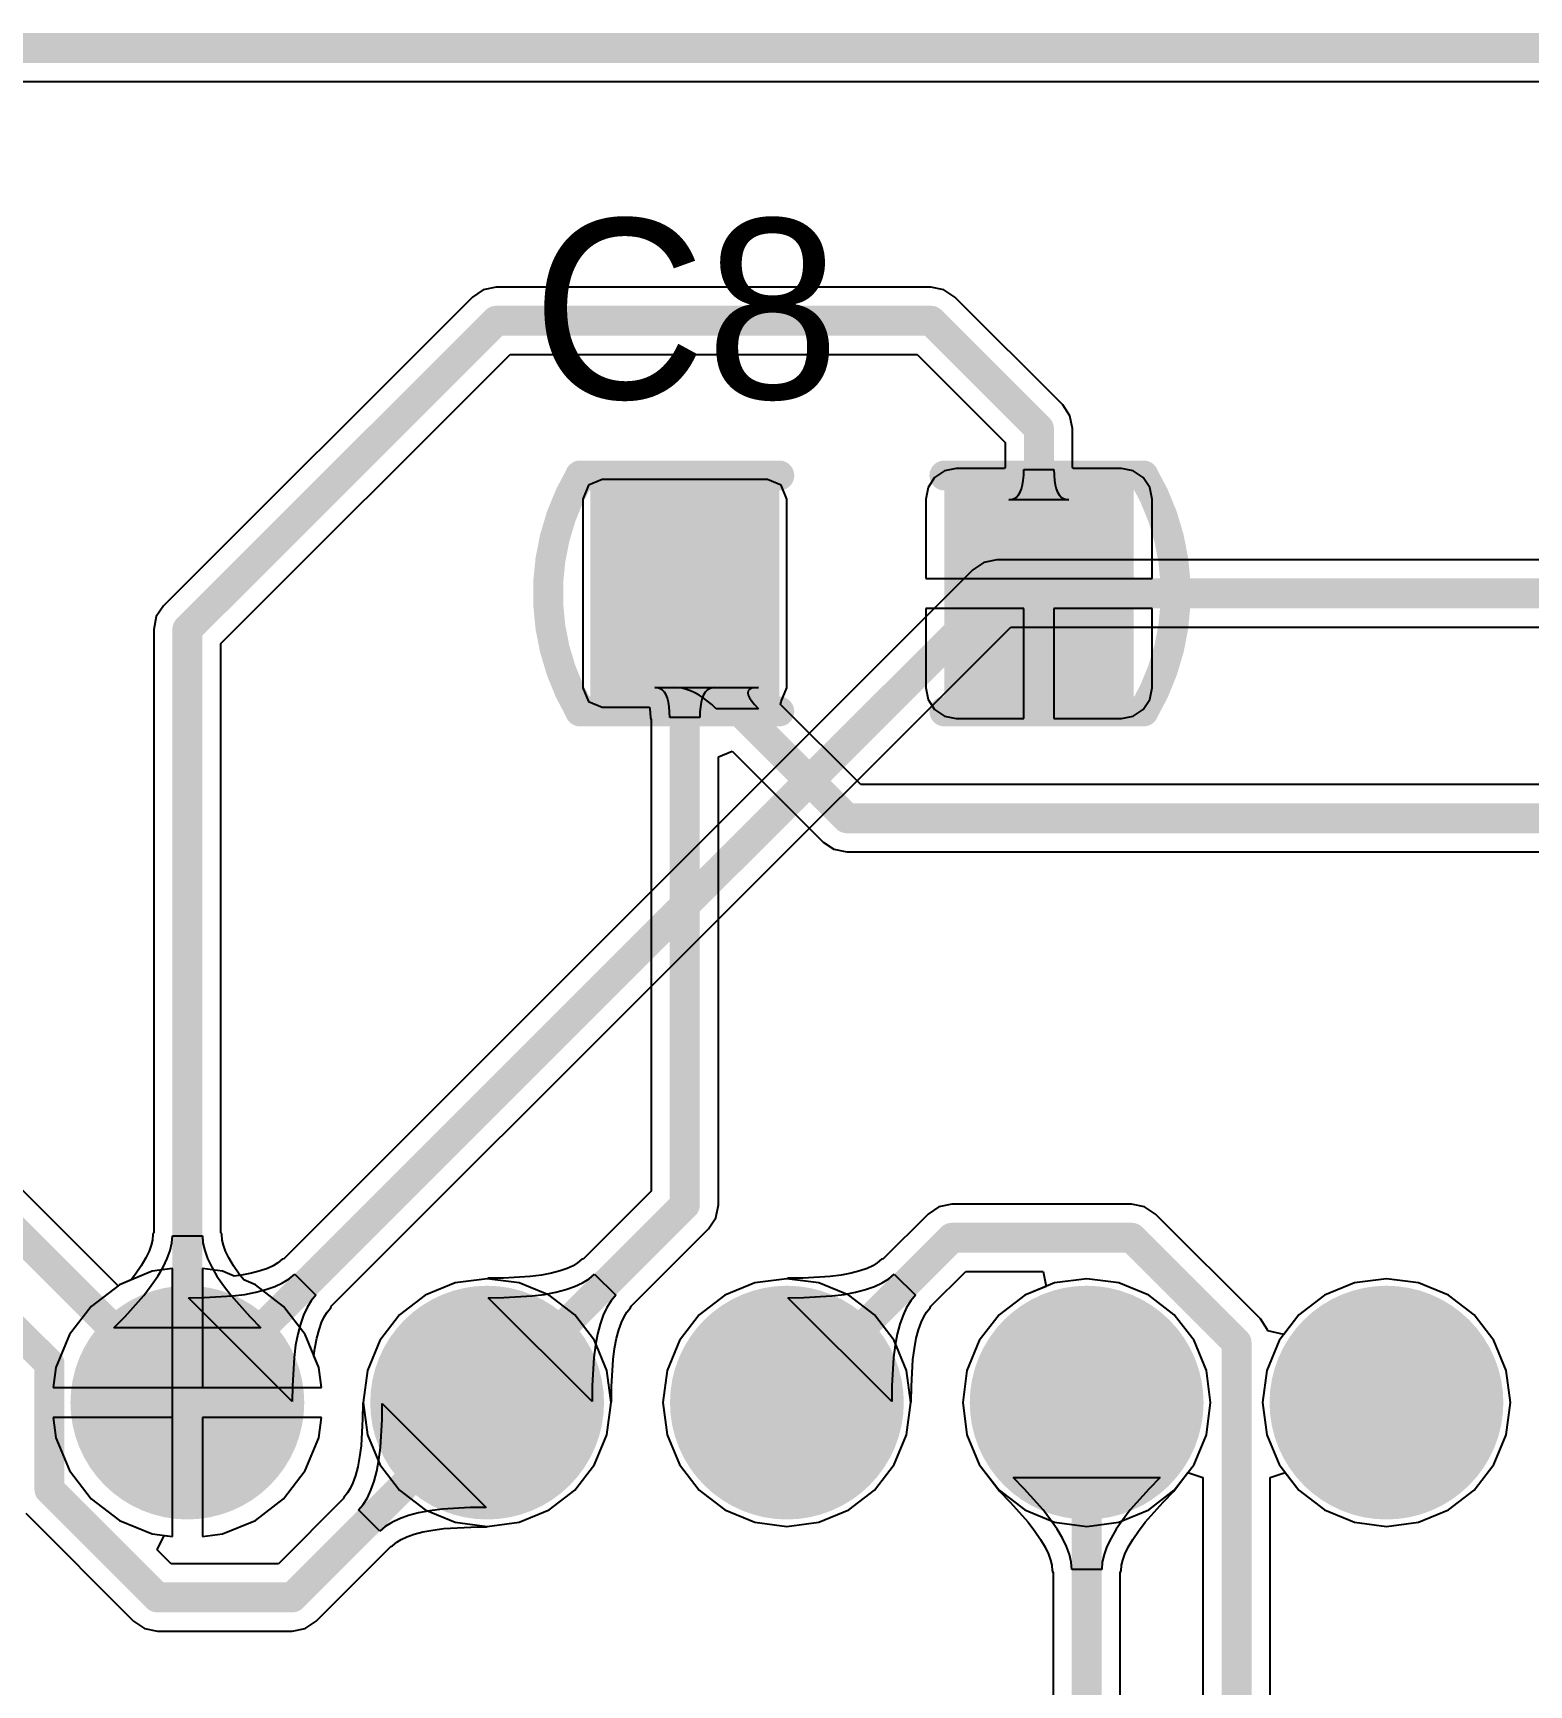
# Model space of a CAD drawing. Header units: millimetres. Extents: x 6.5 to 10.45, y 0.98 to 5.86.
# Drawn here: x 7.599 to 8.098, y 4.381 to 4.932 of the extents above; entities that cross this region are included whole.
import ezdxf

# ---------------------------------------------------------------- set-up
doc = ezdxf.new("R2010")
doc.units = ezdxf.units.MM
doc.header["$MEASUREMENT"] = 0
for name, color, linetype in [('BottomLayer', 5, 'Continuous'), ('BottomSolder', 6, 'Continuous'), ('KeepOutLayer', 6, 'Continuous'), ('MultiLayer', 9, 'Continuous'), ('PadHoleLayer', 156, 'Continuous'), ('TopLayer', 1, 'Continuous'), ('TopOverlay', 2, 'Continuous'), ('TopPaste', 8, 'Continuous'), ('TopSolder', 216, 'Continuous')]:
    doc.layers.add(name, color=color, linetype=linetype)

# ---------------------------------------------------------------- blocks, each defined once
blk = doc.blocks.new('___C1206_16')
at = {"layer": 'TopLayer'}
for points in [[(-0.08661, -0.0315), (-0.0315, -0.0315), (-0.08661, 0.0315), (-0.0315, 0.0315)], [(0.0315, -0.0315), (0.08661, -0.0315), (0.0315, 0.0315), (0.08661, 0.0315)]]:
    blk.add_solid(points, dxfattribs=at)
at = {"layer": 'TopOverlay', "const_width": 0.01}
for points in [[(-0.09398, -0.03925, -0.273374), (-0.09398, 0.03925)], [(0.09398, 0.03925, -0.273374), (0.09398, -0.03925)]]:
    blk.add_lwpolyline(points, format="xyb", dxfattribs=at)
for points in [[(-0.02755, 0.03937), (-0.09398, 0.03937)], [(0.09398, 0.03937), (0.02755, 0.03937)], [(-0.02755, -0.03937), (-0.09398, -0.03937)], [(0.09398, -0.03937), (0.02755, -0.03937)]]:
    blk.add_lwpolyline(points, dxfattribs=at)
at = {"layer": 'TopOverlay', "const_width": 0.005}
for points in [[(-0.09648, 0.03937, 1), (-0.09148, 0.03937, 1)], [(-0.09648, 0.03925, 1), (-0.09148, 0.03925, 1)], [(-0.03005, 0.03937, 1), (-0.02505, 0.03937, 1)], [(0.02505, 0.03937, 1), (0.03005, 0.03937, 1)], [(0.09148, 0.03937, 1), (0.09648, 0.03937, 1)], [(0.09148, 0.03925, 1), (0.09648, 0.03925, 1)], [(-0.09648, -0.03925, 1), (-0.09148, -0.03925, 1)], [(-0.09648, -0.03937, 1), (-0.09148, -0.03937, 1)], [(-0.03005, -0.03937, 1), (-0.02505, -0.03937, 1)], [(0.02505, -0.03937, 1), (0.03005, -0.03937, 1)], [(0.09148, -0.03925, 1), (0.09648, -0.03925, 1)], [(0.09148, -0.03937, 1), (0.09648, -0.03937, 1)]]:
    blk.add_lwpolyline(points, format="xyb", close=True, dxfattribs=at)
at = {"layer": 'TopPaste'}
for points in [[(-0.08661, -0.0315), (-0.0315, -0.0315), (-0.08661, 0.0315), (-0.0315, 0.0315)], [(0.0315, -0.0315), (0.08661, -0.0315), (0.0315, 0.0315), (0.08661, 0.0315)]]:
    blk.add_solid(points, dxfattribs=at)
at = {"layer": 'TopSolder'}
for points in [[(-0.09062, -0.0355), (-0.0275, -0.0355), (-0.09062, 0.0355), (-0.0275, 0.0355)], [(0.0275, -0.0355), (0.09062, -0.0355), (0.0275, 0.0355), (0.09062, 0.0355)]]:
    blk.add_solid(points, dxfattribs=at)
blk = doc.blocks.new('STM32_DIP_73')
at = {"layer": 'BottomLayer', "const_width": 0.035}
for points in [[(0.5825, -0.1, 1), (0.6175, -0.1, 1)], [(0.5825, -0.2, 1), (0.6175, -0.2, 1)], [(0.5825, -0.3, 1), (0.6175, -0.3, 1)], [(0.5825, -0.4, 1), (0.6175, -0.4, 1)], [(0.5825, -0.5, 1), (0.6175, -0.5, 1)]]:
    blk.add_lwpolyline(points, format="xyb", close=True, dxfattribs=at)
at = {"layer": 'BottomSolder', "const_width": 0.039}
for points in [[(0.5805, -0.1, 1), (0.6195, -0.1, 1)], [(0.5805, -0.2, 1), (0.6195, -0.2, 1)], [(0.5805, -0.3, 1), (0.6195, -0.3, 1)], [(0.5805, -0.4, 1), (0.6195, -0.4, 1)], [(0.5805, -0.5, 1), (0.6195, -0.5, 1)]]:
    blk.add_lwpolyline(points, format="xyb", close=True, dxfattribs=at)
at = {"layer": 'MultiLayer', "const_width": 0.035}
for points in [[(0.5825, -0.1, 1), (0.6175, -0.1, 1)], [(0.5825, -0.2, 1), (0.6175, -0.2, 1)], [(0.5825, -0.3, 1), (0.6175, -0.3, 1)], [(0.5825, -0.4, 1), (0.6175, -0.4, 1)], [(0.5825, -0.5, 1), (0.6175, -0.5, 1)]]:
    blk.add_lwpolyline(points, format="xyb", close=True, dxfattribs=at)
at = {"layer": 'PadHoleLayer', "const_width": 0.015}
for points in [[(0.5925, -0.1, 1), (0.6075, -0.1, 1)], [(0.5925, -0.2, 1), (0.6075, -0.2, 1)], [(0.5925, -0.3, 1), (0.6075, -0.3, 1)], [(0.5925, -0.4, 1), (0.6075, -0.4, 1)], [(0.5925, -0.5, 1), (0.6075, -0.5, 1)]]:
    blk.add_lwpolyline(points, format="xyb", close=True, dxfattribs=at)
at = {"layer": 'TopLayer', "const_width": 0.035}
for points in [[(0.5825, -0.1, 1), (0.6175, -0.1, 1)], [(0.5825, -0.2, 1), (0.6175, -0.2, 1)], [(0.5825, -0.3, 1), (0.6175, -0.3, 1)], [(0.5825, -0.4, 1), (0.6175, -0.4, 1)], [(0.5825, -0.5, 1), (0.6175, -0.5, 1)]]:
    blk.add_lwpolyline(points, format="xyb", close=True, dxfattribs=at)
at = {"layer": 'TopSolder', "const_width": 0.039}
for points in [[(0.5805, -0.1, 1), (0.6195, -0.1, 1)], [(0.5805, -0.2, 1), (0.6195, -0.2, 1)], [(0.5805, -0.3, 1), (0.6195, -0.3, 1)], [(0.5805, -0.4, 1), (0.6195, -0.4, 1)], [(0.5805, -0.5, 1), (0.6195, -0.5, 1)]]:
    blk.add_lwpolyline(points, format="xyb", close=True, dxfattribs=at)

msp = doc.modelspace()

# ---------------------------------------------------------------- linework, layer by layer
at = {"layer": 'BottomLayer'}
for p, q in [((7.59305, 4.9158), (9.35399, 4.91579)), ((7.91207, 4.75293), (7.68214, 4.523)), ((7.91571, 4.75536), (7.91207, 4.75293)), ((7.91207, 4.75293), (7.91207, 4.75293)), ((7.92, 4.75622), (7.91571, 4.75536)), ((8.32219, 4.75622), (7.92, 4.75622)), ((7.92, 4.75622), (7.92, 4.75622)), ((7.698, 4.50714), (7.92465, 4.73378)), ((7.92465, 4.73378), (8.32219, 4.73378)), ((7.62688, 4.51398), (7.55793, 4.58293)), ((7.67867, 4.52067), (7.67674, 4.51977)), ((7.68014, 4.52159), (7.67867, 4.52067)), ((7.68161, 4.52283), (7.68014, 4.52159)), ((7.68214, 4.523), (7.68161, 4.52283)), ((7.63825, 4.51884), (7.62731, 4.51431)), ((7.645, 4.51973), (7.63825, 4.51884)), ((7.645, 4.475), (7.645, 4.51973)), ((7.66175, 4.51884), (7.655, 4.51973)), ((7.655, 4.51973), (7.655, 4.48)), ((7.66565, 4.51723), (7.66175, 4.51884)), ((7.66811, 4.51754), (7.66565, 4.51723)), ((7.67145, 4.51817), (7.66811, 4.51754)), ((7.67433, 4.51892), (7.67145, 4.51817)), ((7.67674, 4.51977), (7.67433, 4.51892)), ((7.67919, 4.51375), (7.68178, 4.51495)), ((7.68178, 4.51495), (7.68399, 4.51633)), ((7.68399, 4.51633), (7.68581, 4.51788)), ((7.68581, 4.51788), (7.69288, 4.51081)), ((7.7393, 4.51494), (7.72932, 4.51081)), ((7.75, 4.51635), (7.7393, 4.51494)), ((7.7607, 4.51494), (7.75, 4.51635)), ((7.77068, 4.51081), (7.7607, 4.51494)), ((7.8393, 4.51494), (7.82932, 4.51081)), ((7.85, 4.51635), (7.8393, 4.51494)), ((7.8607, 4.51494), (7.85, 4.51635)), ((7.87068, 4.51081), (7.8607, 4.51494)), ((7.9393, 4.51494), (7.92932, 4.51081)), ((7.95, 4.51635), (7.9393, 4.51494)), ((7.9607, 4.51494), (7.95, 4.51635)), ((7.97068, 4.51081), (7.9607, 4.51494)), ((8.0393, 4.51494), (8.02932, 4.51081)), ((8.05, 4.51635), (8.0393, 4.51494)), ((8.0607, 4.51494), (8.05, 4.51635)), ((8.07068, 4.51081), (8.0607, 4.51494)), ((7.62731, 4.51431), (7.62688, 4.51398)), ((7.65035, 4.51), (7.65562, 4.51003)), ((7.685, 4.47535), (7.65035, 4.51)), ((7.65562, 4.51003), (7.66501, 4.51059)), ((7.66501, 4.51059), (7.66913, 4.51113)), ((7.66913, 4.51113), (7.67287, 4.51183)), ((7.67287, 4.51183), (7.67622, 4.5127)), ((7.67622, 4.5127), (7.67919, 4.51375)), ((7.69288, 4.51081), (7.69133, 4.50899)), ((7.72932, 4.51081), (7.72076, 4.50424)), ((7.77924, 4.50424), (7.77068, 4.51081)), ((7.82932, 4.51081), (7.82076, 4.50424)), ((7.87924, 4.50424), (7.87068, 4.51081)), ((7.92932, 4.51081), (7.92076, 4.50424)), ((7.97924, 4.50424), (7.97068, 4.51081)), ((8.02932, 4.51081), (8.02076, 4.50424)), ((8.07924, 4.50424), (8.07068, 4.51081)), ((7.68875, 4.50419), (7.6877, 4.50122)), ((7.68996, 4.50678), (7.68875, 4.50419)), ((7.69133, 4.50899), (7.68996, 4.50678)), ((7.69477, 4.50174), (7.69567, 4.50367)), ((7.69567, 4.50367), (7.69659, 4.50514)), ((7.69659, 4.50514), (7.69783, 4.50661)), ((7.69783, 4.50661), (7.698, 4.50714)), ((7.72076, 4.50424), (7.71419, 4.49568)), ((7.78581, 4.49568), (7.77924, 4.50424)), ((7.82076, 4.50424), (7.81419, 4.49568)), ((7.88581, 4.49568), (7.87924, 4.50424)), ((7.92076, 4.50424), (7.91419, 4.49568)), ((7.98581, 4.49568), (7.97924, 4.50424)), ((8.02076, 4.50424), (8.01419, 4.49568)), ((8.08581, 4.49568), (8.07924, 4.50424)), ((7.6877, 4.50122), (7.68683, 4.49787)), ((7.69317, 4.49645), (7.69392, 4.49933)), ((7.69392, 4.49933), (7.69477, 4.50174)), ((7.68613, 4.49413), (7.68559, 4.49001)), ((7.68683, 4.49787), (7.68613, 4.49413)), ((7.69223, 4.49065), (7.69254, 4.49311)), ((7.69254, 4.49311), (7.69317, 4.49645)), ((7.71419, 4.49568), (7.71006, 4.4857)), ((7.78994, 4.4857), (7.78581, 4.49568)), ((7.81419, 4.49568), (7.81006, 4.4857)), ((7.88994, 4.4857), (7.88581, 4.49568)), ((7.91419, 4.49568), (7.91006, 4.4857)), ((7.98994, 4.4857), (7.98581, 4.49568)), ((8.01419, 4.49568), (8.01006, 4.4857)), ((8.08994, 4.4857), (8.08581, 4.49568)), ((7.68559, 4.49001), (7.68503, 4.48062)), ((7.69384, 4.48675), (7.69223, 4.49065)), ((7.69473, 4.48), (7.69384, 4.48675)), ((7.71006, 4.4857), (7.70865, 4.47502)), ((7.79135, 4.475), (7.78994, 4.4857)), ((7.81006, 4.4857), (7.80865, 4.475)), ((7.89135, 4.475), (7.88994, 4.4857)), ((7.91006, 4.4857), (7.90865, 4.475)), ((7.99135, 4.475), (7.98994, 4.4857)), ((8.01006, 4.4857), (8.00865, 4.475)), ((8.09135, 4.475), (8.08994, 4.4857)), ((7.655, 4.48), (7.69473, 4.48)), ((7.68503, 4.48062), (7.685, 4.47535)), ((7.645, 4.43027), (7.645, 4.475)), ((7.70851, 4.47469), (7.70848, 4.46959)), ((7.70865, 4.47502), (7.70851, 4.47469)), ((7.71497, 4.46938), (7.715, 4.47465)), ((7.715, 4.47465), (7.74965, 4.44)), ((7.78994, 4.4643), (7.79135, 4.475)), ((7.80865, 4.475), (7.81006, 4.4643)), ((7.88994, 4.4643), (7.89135, 4.475)), ((7.90865, 4.475), (7.91006, 4.4643)), ((7.98994, 4.4643), (7.99135, 4.475)), ((8.00865, 4.475), (8.01006, 4.4643)), ((8.08994, 4.4643), (8.09135, 4.475)), ((7.69473, 4.47), (7.655, 4.47)), ((7.655, 4.47), (7.655, 4.43027)), ((7.69384, 4.46325), (7.69473, 4.47)), ((7.70848, 4.46959), (7.70794, 4.46061)), ((7.71441, 4.45999), (7.71497, 4.46938)), ((7.68931, 4.45231), (7.69384, 4.46325)), ((7.70794, 4.46061), (7.70746, 4.45689)), ((7.71387, 4.45587), (7.71441, 4.45999)), ((7.78581, 4.45432), (7.78994, 4.4643)), ((7.81006, 4.4643), (7.81419, 4.45432)), ((7.88581, 4.45432), (7.88994, 4.4643)), ((7.91006, 4.4643), (7.91419, 4.45432)), ((7.98581, 4.45432), (7.98994, 4.4643)), ((8.01006, 4.4643), (8.01419, 4.45432)), ((8.08581, 4.45432), (8.08994, 4.4643)), ((7.70746, 4.45689), (7.70683, 4.45355)), ((7.71317, 4.45213), (7.71387, 4.45587)), ((7.77924, 4.44576), (7.78581, 4.45432)), ((7.81419, 4.45432), (7.82076, 4.44576)), ((7.87924, 4.44576), (7.88581, 4.45432)), ((7.91419, 4.45432), (7.92076, 4.44576)), ((7.97924, 4.44576), (7.98581, 4.45432)), ((8.01419, 4.45432), (8.02076, 4.44576)), ((8.07924, 4.44576), (8.08581, 4.45432)), ((7.68209, 4.44291), (7.68931, 4.45231)), ((7.70608, 4.45067), (7.70523, 4.44826)), ((7.70683, 4.45355), (7.70608, 4.45067)), ((7.71125, 4.44581), (7.7123, 4.44878)), ((7.7123, 4.44878), (7.71317, 4.45213)), ((7.70217, 4.44339), (7.702, 4.44286)), ((7.70341, 4.44486), (7.70217, 4.44339)), ((7.70433, 4.44633), (7.70341, 4.44486)), ((7.70523, 4.44826), (7.70433, 4.44633)), ((7.70867, 4.44101), (7.71005, 4.44322)), ((7.71005, 4.44322), (7.71125, 4.44581)), ((7.77068, 4.43919), (7.77924, 4.44576)), ((7.82076, 4.44576), (7.82932, 4.43919)), ((7.87068, 4.43919), (7.87924, 4.44576)), ((7.92076, 4.44576), (7.92932, 4.43919)), ((7.97068, 4.43919), (7.97924, 4.44576)), ((8.02076, 4.44576), (8.02932, 4.43919)), ((8.07068, 4.43919), (8.07924, 4.44576)), ((7.59607, 4.43807), (7.63207, 4.40207)), ((7.67269, 4.43569), (7.68209, 4.44291)), ((7.702, 4.44286), (7.68035, 4.42122)), ((7.70712, 4.43919), (7.70867, 4.44101)), ((7.71419, 4.43212), (7.70712, 4.43919)), ((7.72713, 4.43817), (7.72378, 4.4373)), ((7.73087, 4.43887), (7.72713, 4.43817)), ((7.73499, 4.43941), (7.73087, 4.43887)), ((7.74438, 4.43997), (7.73499, 4.43941)), ((7.74965, 4.44), (7.74438, 4.43997)), ((7.7607, 4.43506), (7.77068, 4.43919)), ((7.82932, 4.43919), (7.8393, 4.43506)), ((7.8607, 4.43506), (7.87068, 4.43919)), ((7.92932, 4.43919), (7.9393, 4.43506)), ((7.9607, 4.43506), (7.97068, 4.43919)), ((8.02932, 4.43919), (8.0393, 4.43506)), ((8.0607, 4.43506), (8.07068, 4.43919)), ((7.66175, 4.43116), (7.67269, 4.43569)), ((7.71601, 4.43367), (7.71419, 4.43212)), ((7.71822, 4.43504), (7.71601, 4.43367)), ((7.72081, 4.43625), (7.71822, 4.43504)), ((7.72378, 4.4373), (7.72081, 4.43625)), ((7.72855, 4.43183), (7.73189, 4.43246)), ((7.73189, 4.43246), (7.73561, 4.43294)), ((7.73561, 4.43294), (7.74459, 4.43348)), ((7.74459, 4.43348), (7.74969, 4.43351)), ((7.74969, 4.43351), (7.75002, 4.43365)), ((7.75002, 4.43365), (7.7607, 4.43506)), ((7.8393, 4.43506), (7.85, 4.43365)), ((7.85, 4.43365), (7.8607, 4.43506)), ((7.9393, 4.43506), (7.95, 4.43365)), ((7.95, 4.43365), (7.9607, 4.43506)), ((8.0393, 4.43506), (8.05, 4.43365)), ((8.05, 4.43365), (8.0607, 4.43506)), ((7.63997, 4.42589), (7.64231, 4.43062)), ((7.64231, 4.43062), (7.645, 4.43027)), ((7.655, 4.43027), (7.66175, 4.43116)), ((7.69293, 4.40207), (7.71786, 4.427)), ((7.71786, 4.427), (7.71839, 4.42717)), ((7.71839, 4.42717), (7.71986, 4.42841)), ((7.71986, 4.42841), (7.72133, 4.42933)), ((7.72133, 4.42933), (7.72326, 4.43023)), ((7.72326, 4.43023), (7.72567, 4.43108)), ((7.72567, 4.43108), (7.72855, 4.43183)), ((7.64465, 4.42122), (7.63997, 4.42589)), ((7.68035, 4.42122), (7.64465, 4.42122)), ((7.63207, 4.40207), (7.63207, 4.40207)), ((7.63207, 4.40207), (7.63571, 4.39964)), ((7.63571, 4.39964), (7.64, 4.39878)), ((7.685, 4.39878), (7.68929, 4.39964)), ((7.68929, 4.39964), (7.69293, 4.40207)), ((7.64, 4.39878), (7.64, 4.39878)), ((7.64, 4.39878), (7.685, 4.39878)), ((7.685, 4.39878), (7.685, 4.39878))]:
    msp.add_line(p, q, dxfattribs=at)
at = {"layer": 'BottomLayer', "const_width": 0.01}
for points in [[(7.65, 4.475), (7.92, 4.745)], [(7.92, 4.745), (8.37, 4.745)], [(7.55, 4.575), (7.65, 4.475)], [(7.547, 4.545), (7.604, 4.488)], [(7.604, 4.446), (7.604, 4.488)], [(7.685, 4.41), (7.75, 4.475)], [(7.604, 4.446), (7.64, 4.41)], [(7.64, 4.41), (7.685, 4.41)]]:
    msp.add_lwpolyline(points, dxfattribs=at)
at = {"layer": 'BottomLayer', "const_width": 0.005}
for points in [[(7.9175, 4.745, 1), (7.9225, 4.745, 1)], [(7.9175, 4.745, 1), (7.9225, 4.745, 1)], [(7.6015, 4.488, 1), (7.6065, 4.488, 1)], [(7.6015, 4.488, 1), (7.6065, 4.488, 1)], [(7.6475, 4.475, 1), (7.6525, 4.475, 1)], [(7.6475, 4.475, 1), (7.6525, 4.475, 1)], [(7.7475, 4.475, 1), (7.7525, 4.475, 1)], [(7.6015, 4.446, 1), (7.6065, 4.446, 1)], [(7.6015, 4.446, 1), (7.6065, 4.446, 1)], [(7.6375, 4.41, 1), (7.6425, 4.41, 1)], [(7.6375, 4.41, 1), (7.6425, 4.41, 1)], [(7.6825, 4.41, 1), (7.6875, 4.41, 1)], [(7.6825, 4.41, 1), (7.6875, 4.41, 1)]]:
    msp.add_lwpolyline(points, format="xyb", close=True, dxfattribs=at)
at = {"layer": 'KeepOutLayer', "const_width": 0.01}
msp.add_lwpolyline([(7.59305, 4.92702), (9.35399, 4.92701)], dxfattribs=at)
at = {"layer": 'TopLayer'}
for p, q in [((7.59305, 4.9158), (9.35399, 4.91579)), ((7.74871, 4.84636), (7.74507, 4.84393)), ((7.753, 4.84722), (7.74871, 4.84636)), ((7.89806, 4.84722), (7.753, 4.84722)), ((7.753, 4.84722), (7.753, 4.84722)), ((7.90235, 4.84636), (7.89806, 4.84722)), ((7.89806, 4.84722), (7.89806, 4.84722)), ((7.90599, 4.84393), (7.90235, 4.84636)), ((7.74507, 4.84393), (7.64207, 4.74093)), ((7.94199, 4.80793), (7.90599, 4.84393)), ((7.66122, 4.72835), (7.75765, 4.82478)), ((7.75765, 4.82478), (7.89341, 4.82478)), ((7.89341, 4.82478), (7.92284, 4.79535)), ((7.94442, 4.80429), (7.94199, 4.80793)), ((7.94199, 4.80793), (7.94199, 4.80793)), ((7.94527, 4.8), (7.94442, 4.80429)), ((7.94527, 4.78716), (7.94527, 4.8)), ((7.94527, 4.8), (7.94527, 4.8)), ((7.92284, 4.79535), (7.92284, 4.78716)), ((7.9026, 4.78592), (7.89929, 4.78371)), ((7.9065, 4.78669), (7.9026, 4.78592)), ((7.92263, 4.78669), (7.9065, 4.78669)), ((7.92284, 4.78716), (7.92263, 4.78669)), ((7.92901, 4.78444), (7.92906, 4.78637)), ((7.92906, 4.78637), (7.93906, 4.78637)), ((7.93906, 4.78637), (7.93911, 4.78444)), ((7.94548, 4.78669), (7.94527, 4.78716)), ((7.96162, 4.78669), (7.94548, 4.78669)), ((7.96552, 4.78592), (7.96162, 4.78669)), ((7.96882, 4.78371), (7.96552, 4.78592)), ((7.78379, 4.78109), (7.78189, 4.7765)), ((7.78838, 4.78299), (7.78379, 4.78109)), ((7.8435, 4.78299), (7.78838, 4.78299)), ((7.8481, 4.78109), (7.8435, 4.78299)), ((7.85, 4.7765), (7.8481, 4.78109)), ((7.89708, 4.7804), (7.8963, 4.7765)), ((7.89929, 4.78371), (7.89708, 4.7804)), ((7.92781, 4.77878), (7.92826, 4.77989)), ((7.92826, 4.77989), (7.92861, 4.7812)), ((7.92861, 4.7812), (7.92886, 4.78272)), ((7.92886, 4.78272), (7.92901, 4.78444)), ((7.93911, 4.78444), (7.93926, 4.78272)), ((7.93926, 4.78272), (7.93951, 4.7812)), ((7.93951, 4.7812), (7.93986, 4.77989)), ((7.93986, 4.77989), (7.94031, 4.77878)), ((7.97103, 4.7804), (7.96882, 4.78371)), ((7.97181, 4.7765), (7.97103, 4.7804)), ((7.78189, 4.7765), (7.78189, 4.7135)), ((7.85, 4.7135), (7.85, 4.7765)), ((7.8963, 4.7765), (7.8963, 4.75)), ((7.92406, 4.77625), (7.92501, 4.77635)), ((7.94406, 4.77625), (7.92406, 4.77625)), ((7.92501, 4.77635), (7.92586, 4.77665)), ((7.92586, 4.77665), (7.92661, 4.77716)), ((7.92661, 4.77716), (7.92726, 4.77787)), ((7.92726, 4.77787), (7.92781, 4.77878)), ((7.94031, 4.77878), (7.94086, 4.77787)), ((7.94086, 4.77787), (7.94151, 4.77716)), ((7.94151, 4.77716), (7.94226, 4.77665)), ((7.94226, 4.77665), (7.94311, 4.77635)), ((7.94311, 4.77635), (7.94406, 4.77625)), ((7.97181, 4.75), (7.97181, 4.7765)), ((7.8963, 4.75), (7.93406, 4.75)), ((7.93406, 4.75), (7.97181, 4.75)), ((7.64207, 4.74093), (7.63964, 4.73729)), ((7.63964, 4.73729), (7.63878, 4.733)), ((7.92906, 4.74), (7.8963, 4.74)), ((7.8963, 4.74), (7.8963, 4.7135)), ((7.92906, 4.70331), (7.92906, 4.74)), ((7.97181, 4.74), (7.93906, 4.74)), ((7.93906, 4.74), (7.93906, 4.70331)), ((7.97181, 4.7135), (7.97181, 4.74)), ((7.63878, 4.733), (7.63878, 4.733)), ((7.63878, 4.733), (7.63878, 4.53167)), ((7.66122, 4.53167), (7.66122, 4.72835)), ((7.78189, 4.7135), (7.78379, 4.70891)), ((7.80689, 4.71353), (7.80594, 4.71363)), ((7.80594, 4.71363), (7.82594, 4.71363)), ((7.80774, 4.71323), (7.80689, 4.71353)), ((7.80849, 4.71273), (7.80774, 4.71323)), ((7.81364, 4.71356), (7.81222, 4.71363)), ((7.81222, 4.71363), (7.84051, 4.71363)), ((7.81505, 4.71335), (7.81364, 4.71356)), ((7.81647, 4.713), (7.81505, 4.71335)), ((7.82414, 4.71323), (7.82339, 4.71273)), ((7.82499, 4.71353), (7.82414, 4.71323)), ((7.82594, 4.71363), (7.82499, 4.71353)), ((7.83825, 4.71335), (7.83754, 4.713)), ((7.83924, 4.71356), (7.83825, 4.71335)), ((7.84051, 4.71363), (7.83924, 4.71356)), ((7.8481, 4.70891), (7.85, 4.7135)), ((7.8963, 4.7135), (7.89708, 4.7096)), ((7.97103, 4.7096), (7.97181, 4.7135)), ((7.78379, 4.70891), (7.78838, 4.70701)), ((7.80914, 4.71203), (7.80849, 4.71273)), ((7.80969, 4.71113), (7.80914, 4.71203)), ((7.81014, 4.71003), (7.80969, 4.71113)), ((7.81049, 4.70873), (7.81014, 4.71003)), ((7.81074, 4.70723), (7.81049, 4.70873)), ((7.81788, 4.7125), (7.81647, 4.713)), ((7.8193, 4.71187), (7.81788, 4.7125)), ((7.82071, 4.71109), (7.8193, 4.71187)), ((7.82212, 4.71017), (7.82071, 4.71109)), ((7.82139, 4.70873), (7.82114, 4.70723)), ((7.82174, 4.71003), (7.82139, 4.70873)), ((7.82219, 4.71113), (7.82174, 4.71003)), ((7.82354, 4.70911), (7.82212, 4.71017)), ((7.82274, 4.71203), (7.82219, 4.71113)), ((7.82339, 4.71273), (7.82274, 4.71203)), ((7.82495, 4.70791), (7.82354, 4.70911)), ((7.82637, 4.70656), (7.82495, 4.70791)), ((7.83711, 4.7125), (7.83697, 4.71187)), ((7.83697, 4.71187), (7.83711, 4.71109)), ((7.83754, 4.713), (7.83711, 4.7125)), ((7.83711, 4.71109), (7.83754, 4.71017)), ((7.83754, 4.71017), (7.83825, 4.70911)), ((7.83825, 4.70911), (7.83924, 4.70791)), ((7.83924, 4.70791), (7.84051, 4.70656)), ((7.84791, 4.70796), (7.8481, 4.70891)), ((7.87465, 4.68122), (7.84791, 4.70796)), ((7.89708, 4.7096), (7.89929, 4.70629)), ((7.96882, 4.70629), (7.97103, 4.7096)), ((7.78838, 4.70701), (7.8042, 4.70701)), ((7.8042, 4.70701), (7.8043, 4.70641)), ((7.8043, 4.70641), (7.80441, 4.70516)), ((7.80441, 4.70516), (7.80445, 4.70346)), ((7.80445, 4.70346), (7.80473, 4.70284)), ((7.80473, 4.70284), (7.80473, 4.54559)), ((7.81089, 4.70553), (7.81074, 4.70723)), ((7.81094, 4.70363), (7.81089, 4.70553)), ((7.82094, 4.70363), (7.81094, 4.70363)), ((7.82099, 4.70553), (7.82094, 4.70363)), ((7.82114, 4.70723), (7.82099, 4.70553)), ((7.84051, 4.70656), (7.82637, 4.70656)), ((7.89929, 4.70629), (7.9026, 4.70408)), ((7.9026, 4.70408), (7.9065, 4.70331)), ((7.9065, 4.70331), (7.92906, 4.70331)), ((7.93906, 4.70331), (7.96162, 4.70331)), ((7.96162, 4.70331), (7.96552, 4.70408)), ((7.96552, 4.70408), (7.96882, 4.70629)), ((7.82716, 4.69045), (7.83178, 4.69236)), ((7.83178, 4.69236), (7.86207, 4.66207)), ((7.82716, 4.54094), (7.82716, 4.69045)), ((8.19035, 4.68122), (7.87465, 4.68122)), ((7.86207, 4.66207), (7.86207, 4.66207)), ((7.86207, 4.66207), (7.86571, 4.65964)), ((7.86571, 4.65964), (7.87, 4.65878)), ((7.87, 4.65878), (8.195, 4.65878)), ((7.80473, 4.54559), (7.78214, 4.523)), ((7.82631, 4.53665), (7.82716, 4.54094)), ((7.82716, 4.54094), (7.82716, 4.54094)), ((7.89707, 4.53793), (7.88214, 4.523)), ((7.90071, 4.54036), (7.89707, 4.53793)), ((7.89707, 4.53793), (7.89707, 4.53793)), ((7.905, 4.54122), (7.90071, 4.54036)), ((7.965, 4.54122), (7.905, 4.54122)), ((7.96929, 4.54036), (7.965, 4.54122)), ((7.965, 4.54122), (7.965, 4.54122)), ((7.97293, 4.53793), (7.96929, 4.54036)), ((8.00793, 4.50293), (7.97293, 4.53793)), ((7.63853, 4.53117), (7.63837, 4.52926)), ((7.63878, 4.53167), (7.63853, 4.53117)), ((7.66147, 4.53117), (7.66122, 4.53167)), ((7.66163, 4.52926), (7.66147, 4.53117)), ((7.798, 4.50714), (7.82387, 4.53301)), ((7.82387, 4.53301), (7.82631, 4.53665)), ((7.63798, 4.52757), (7.63725, 4.52556)), ((7.63837, 4.52926), (7.63798, 4.52757)), ((7.64325, 4.52304), (7.64422, 4.52572)), ((7.64422, 4.52572), (7.6448, 4.52826)), ((7.6448, 4.52826), (7.645, 4.53064)), ((7.645, 4.53064), (7.655, 4.53064)), ((7.655, 4.53064), (7.65519, 4.52826)), ((7.65519, 4.52826), (7.65578, 4.52572)), ((7.65578, 4.52572), (7.65676, 4.52304)), ((7.66202, 4.52757), (7.66163, 4.52926)), ((7.66275, 4.52556), (7.66202, 4.52757)), ((7.63464, 4.52069), (7.63272, 4.51789)), ((7.63614, 4.52326), (7.63464, 4.52069)), ((7.63725, 4.52556), (7.63614, 4.52326)), ((7.64013, 4.51721), (7.64188, 4.5202)), ((7.64188, 4.5202), (7.64325, 4.52304)), ((7.65676, 4.52304), (7.65812, 4.5202)), ((7.65812, 4.5202), (7.65988, 4.51721)), ((7.66386, 4.52326), (7.66275, 4.52556)), ((7.66536, 4.52069), (7.66386, 4.52326)), ((7.66728, 4.51789), (7.66536, 4.52069)), ((7.77867, 4.52067), (7.77674, 4.51977)), ((7.78014, 4.52159), (7.77867, 4.52067)), ((7.78161, 4.52283), (7.78014, 4.52159)), ((7.78214, 4.523), (7.78161, 4.52283)), ((7.87867, 4.52067), (7.87674, 4.51977)), ((7.88014, 4.52159), (7.87867, 4.52067)), ((7.88161, 4.52283), (7.88014, 4.52159)), ((7.88214, 4.523), (7.88161, 4.52283)), ((7.63121, 4.51592), (7.62731, 4.51431)), ((7.63272, 4.51789), (7.63121, 4.51592)), ((7.63798, 4.51407), (7.64013, 4.51721)), ((7.65988, 4.51721), (7.66202, 4.51407)), ((7.66879, 4.51592), (7.66728, 4.51789)), ((7.67269, 4.51431), (7.66879, 4.51592)), ((7.7393, 4.51494), (7.72932, 4.51081)), ((7.74998, 4.51635), (7.7393, 4.51494)), ((7.75031, 4.51649), (7.74998, 4.51635)), ((7.75541, 4.51652), (7.75031, 4.51649)), ((7.76439, 4.51706), (7.75541, 4.51652)), ((7.76811, 4.51754), (7.76439, 4.51706)), ((7.77145, 4.51817), (7.76811, 4.51754)), ((7.77433, 4.51892), (7.77145, 4.51817)), ((7.77674, 4.51977), (7.77433, 4.51892)), ((7.77919, 4.51375), (7.78178, 4.51495)), ((7.78178, 4.51495), (7.78399, 4.51633)), ((7.78399, 4.51633), (7.78581, 4.51788)), ((7.78581, 4.51788), (7.79288, 4.51081)), ((7.8393, 4.51494), (7.82932, 4.51081)), ((7.84998, 4.51635), (7.8393, 4.51494)), ((7.85031, 4.51649), (7.84998, 4.51635)), ((7.85541, 4.51652), (7.85031, 4.51649)), ((7.86439, 4.51706), (7.85541, 4.51652)), ((7.86811, 4.51754), (7.86439, 4.51706)), ((7.87145, 4.51817), (7.86811, 4.51754)), ((7.87433, 4.51892), (7.87145, 4.51817)), ((7.87674, 4.51977), (7.87433, 4.51892)), ((7.87919, 4.51375), (7.88178, 4.51495)), ((7.88178, 4.51495), (7.88399, 4.51633)), ((7.88399, 4.51633), (7.88581, 4.51788)), ((7.88581, 4.51788), (7.89288, 4.51081)), ((7.898, 4.50714), (7.90965, 4.51878)), ((7.90965, 4.51878), (7.9355, 4.51878)), ((7.9355, 4.51878), (7.9365, 4.51378)), ((8.0393, 4.51494), (8.02932, 4.51081)), ((8.05, 4.51635), (8.0393, 4.51494)), ((8.0607, 4.51494), (8.05, 4.51635)), ((8.07068, 4.51081), (8.0607, 4.51494)), ((7.62731, 4.51431), (7.61791, 4.50709)), ((7.6292, 4.50374), (7.63544, 4.51078)), ((7.63544, 4.51078), (7.63798, 4.51407)), ((7.66202, 4.51407), (7.66456, 4.51078)), ((7.66456, 4.51078), (7.6708, 4.50374)), ((7.68209, 4.50709), (7.67269, 4.51431)), ((7.72932, 4.51081), (7.72076, 4.50424)), ((7.75035, 4.51), (7.75562, 4.51003)), ((7.785, 4.47535), (7.75035, 4.51)), ((7.75562, 4.51003), (7.76501, 4.51059)), ((7.76501, 4.51059), (7.76913, 4.51113)), ((7.76913, 4.51113), (7.77287, 4.51183)), ((7.77287, 4.51183), (7.77622, 4.5127)), ((7.77622, 4.5127), (7.77919, 4.51375)), ((7.79288, 4.51081), (7.79133, 4.50899)), ((7.82932, 4.51081), (7.82076, 4.50424)), ((7.85035, 4.51), (7.85562, 4.51003)), ((7.885, 4.47535), (7.85035, 4.51)), ((7.85562, 4.51003), (7.86501, 4.51059)), ((7.86501, 4.51059), (7.86913, 4.51113)), ((7.86913, 4.51113), (7.87287, 4.51183)), ((7.87287, 4.51183), (7.87622, 4.5127)), ((7.87622, 4.5127), (7.87919, 4.51375)), ((7.89288, 4.51081), (7.89133, 4.50899)), ((7.92932, 4.51081), (7.92076, 4.50424)), ((7.9365, 4.51378), (7.92932, 4.51081)), ((8.02932, 4.51081), (8.02076, 4.50424)), ((8.07924, 4.50424), (8.07068, 4.51081)), ((7.61791, 4.50709), (7.61069, 4.49769)), ((7.6255, 4.5), (7.6292, 4.50374)), ((7.6708, 4.50374), (7.6745, 4.5)), ((7.68931, 4.49769), (7.68209, 4.50709)), ((7.72076, 4.50424), (7.71419, 4.49568)), ((7.78875, 4.50419), (7.7877, 4.50122)), ((7.78995, 4.50678), (7.78875, 4.50419)), ((7.79133, 4.50899), (7.78995, 4.50678)), ((7.79477, 4.50174), (7.79567, 4.50367)), ((7.79567, 4.50367), (7.79659, 4.50514)), ((7.79659, 4.50514), (7.79783, 4.50661)), ((7.79783, 4.50661), (7.798, 4.50714)), ((7.82076, 4.50424), (7.81419, 4.49568)), ((7.88875, 4.50419), (7.8877, 4.50122)), ((7.88995, 4.50678), (7.88875, 4.50419)), ((7.89133, 4.50899), (7.88995, 4.50678)), ((7.89477, 4.50174), (7.89567, 4.50367)), ((7.89567, 4.50367), (7.89659, 4.50514)), ((7.89659, 4.50514), (7.89783, 4.50661)), ((7.89783, 4.50661), (7.898, 4.50714)), ((7.92076, 4.50424), (7.91419, 4.49568)), ((8.02076, 4.50424), (8.01577, 4.49774)), ((8.08581, 4.49568), (8.07924, 4.50424)), ((7.6745, 4.5), (7.6255, 4.5)), ((7.7877, 4.50122), (7.78683, 4.49787)), ((7.79317, 4.49645), (7.79392, 4.49933)), ((7.79392, 4.49933), (7.79477, 4.50174)), ((7.8877, 4.50122), (7.88683, 4.49787)), ((7.89317, 4.49645), (7.89392, 4.49933)), ((7.89392, 4.49933), (7.89477, 4.50174)), ((8.01036, 4.49929), (8.00793, 4.50293)), ((8.00793, 4.50293), (8.00793, 4.50293)), ((8.01042, 4.49899), (8.01036, 4.49929)), ((8.01577, 4.49774), (8.01042, 4.49899)), ((7.61069, 4.49769), (7.60616, 4.48675)), ((7.69384, 4.48675), (7.68931, 4.49769)), ((7.71419, 4.49568), (7.71006, 4.4857)), ((7.78613, 4.49413), (7.78559, 4.49001)), ((7.78683, 4.49787), (7.78613, 4.49413)), ((7.79206, 4.48939), (7.79254, 4.49311)), ((7.79254, 4.49311), (7.79317, 4.49645)), ((7.81419, 4.49568), (7.81006, 4.4857)), ((7.88613, 4.49413), (7.88559, 4.49001)), ((7.88683, 4.49787), (7.88613, 4.49413)), ((7.89206, 4.48939), (7.89254, 4.49311)), ((7.89254, 4.49311), (7.89317, 4.49645)), ((7.91419, 4.49568), (7.91006, 4.4857)), ((8.08994, 4.4857), (8.08581, 4.49568)), ((7.78559, 4.49001), (7.78503, 4.48062)), ((7.79152, 4.48041), (7.79206, 4.48939)), ((7.88559, 4.49001), (7.88503, 4.48062)), ((7.89152, 4.48041), (7.89206, 4.48939)), ((7.60616, 4.48675), (7.60527, 4.48)), ((7.69473, 4.48), (7.69384, 4.48675)), ((7.71006, 4.4857), (7.70865, 4.475)), ((7.81006, 4.4857), (7.80865, 4.475)), ((7.91006, 4.4857), (7.90865, 4.475)), ((8.09135, 4.475), (8.08994, 4.4857)), ((7.60527, 4.48), (7.65, 4.48)), ((7.65, 4.48), (7.69473, 4.48)), ((7.78503, 4.48062), (7.785, 4.47535)), ((7.79149, 4.47531), (7.79152, 4.48041)), ((7.88503, 4.48062), (7.885, 4.47535)), ((7.89149, 4.47531), (7.89152, 4.48041)), ((7.70865, 4.475), (7.71006, 4.4643)), ((7.78994, 4.4643), (7.79135, 4.47498)), ((7.79135, 4.47498), (7.79149, 4.47531)), ((7.80865, 4.475), (7.81006, 4.4643)), ((7.88994, 4.4643), (7.89135, 4.47498)), ((7.89135, 4.47498), (7.89149, 4.47531)), ((7.90865, 4.475), (7.91006, 4.4643)), ((8.08994, 4.4643), (8.09135, 4.475)), ((7.645, 4.47), (7.60527, 4.47)), ((7.60527, 4.47), (7.60616, 4.46325)), ((7.645, 4.43027), (7.645, 4.47)), ((7.69473, 4.47), (7.655, 4.47)), ((7.655, 4.47), (7.655, 4.43027)), ((7.69384, 4.46325), (7.69473, 4.47)), ((7.60616, 4.46325), (7.61069, 4.45231)), ((7.68931, 4.45231), (7.69384, 4.46325)), ((7.71006, 4.4643), (7.71419, 4.45432)), ((7.78581, 4.45432), (7.78994, 4.4643)), ((7.81006, 4.4643), (7.81419, 4.45432)), ((7.88581, 4.45432), (7.88994, 4.4643)), ((7.91006, 4.4643), (7.91419, 4.45432)), ((8.08581, 4.45432), (8.08994, 4.4643)), ((7.71419, 4.45432), (7.72076, 4.44576)), ((7.77924, 4.44576), (7.78581, 4.45432)), ((7.81419, 4.45432), (7.82076, 4.44576)), ((7.87924, 4.44576), (7.88581, 4.45432)), ((7.91419, 4.45432), (7.92074, 4.44578)), ((8.07924, 4.44576), (8.08581, 4.45432)), ((7.61069, 4.45231), (7.61791, 4.44291)), ((7.68209, 4.44291), (7.68931, 4.45231)), ((7.9292, 4.44626), (7.9255, 4.45)), ((7.9255, 4.45), (7.9745, 4.45)), ((7.9745, 4.45), (7.97079, 4.44626)), ((7.97926, 4.44578), (7.98378, 4.45168)), ((7.98378, 4.45168), (7.98878, 4.44998)), ((7.98878, 4.44998), (7.98878, 4.108)), ((8.01122, 4.44998), (8.01622, 4.45168)), ((8.01122, 4.11265), (8.01122, 4.44998)), ((8.01622, 4.45168), (8.02076, 4.44576)), ((7.72076, 4.44576), (7.72932, 4.43919)), ((7.77068, 4.43919), (7.77924, 4.44576)), ((7.82076, 4.44576), (7.82932, 4.43919)), ((7.87068, 4.43919), (7.87924, 4.44576)), ((7.92074, 4.44578), (7.92088, 4.44544)), ((7.92088, 4.44544), (7.92446, 4.44182)), ((7.93544, 4.43922), (7.9292, 4.44626)), ((7.97079, 4.44626), (7.96455, 4.43922)), ((7.97554, 4.44182), (7.97912, 4.44544)), ((7.97912, 4.44544), (7.97926, 4.44578)), ((8.02076, 4.44576), (8.02932, 4.43919)), ((8.07068, 4.43919), (8.07924, 4.44576)), ((7.61791, 4.44291), (7.62731, 4.43569)), ((7.67269, 4.43569), (7.68209, 4.44291)), ((7.72932, 4.43919), (7.7393, 4.43506)), ((7.7607, 4.43506), (7.77068, 4.43919)), ((7.82932, 4.43919), (7.8393, 4.43506)), ((7.8607, 4.43506), (7.87068, 4.43919)), ((7.92446, 4.44182), (7.93044, 4.43508)), ((7.93798, 4.43593), (7.93544, 4.43922)), ((7.96455, 4.43922), (7.96202, 4.43593)), ((7.96956, 4.43508), (7.97554, 4.44182)), ((8.02932, 4.43919), (8.0393, 4.43506)), ((8.0607, 4.43506), (8.07068, 4.43919)), ((7.62731, 4.43569), (7.63825, 4.43116)), ((7.66175, 4.43116), (7.67269, 4.43569)), ((7.7393, 4.43506), (7.75, 4.43365)), ((7.75, 4.43365), (7.7607, 4.43506)), ((7.8393, 4.43506), (7.85, 4.43365)), ((7.85, 4.43365), (7.8607, 4.43506)), ((7.93044, 4.43508), (7.93272, 4.43211)), ((7.93272, 4.43211), (7.93464, 4.42931)), ((7.94013, 4.43279), (7.93798, 4.43593)), ((7.94188, 4.4298), (7.94013, 4.43279)), ((7.95988, 4.43279), (7.95812, 4.4298)), ((7.96202, 4.43593), (7.95988, 4.43279)), ((7.96536, 4.42931), (7.96728, 4.43211)), ((7.96728, 4.43211), (7.96956, 4.43508)), ((8.0393, 4.43506), (8.05, 4.43365)), ((8.05, 4.43365), (8.0607, 4.43506)), ((7.63825, 4.43116), (7.645, 4.43027)), ((7.655, 4.43027), (7.66175, 4.43116)), ((7.93464, 4.42931), (7.93614, 4.42674)), ((7.93614, 4.42674), (7.93725, 4.42444)), ((7.94325, 4.42696), (7.94188, 4.4298)), ((7.94422, 4.42428), (7.94325, 4.42696)), ((7.95676, 4.42696), (7.95578, 4.42428)), ((7.95812, 4.4298), (7.95676, 4.42696)), ((7.96275, 4.42444), (7.96386, 4.42674)), ((7.96386, 4.42674), (7.96536, 4.42931)), ((7.93725, 4.42444), (7.93798, 4.42243)), ((7.93798, 4.42243), (7.93837, 4.42074)), ((7.9448, 4.42174), (7.94422, 4.42428)), ((7.945, 4.41936), (7.9448, 4.42174)), ((7.95519, 4.42174), (7.955, 4.41936)), ((7.95578, 4.42428), (7.95519, 4.42174)), ((7.96163, 4.42074), (7.96202, 4.42243)), ((7.96202, 4.42243), (7.96275, 4.42444)), ((7.93837, 4.42074), (7.93853, 4.41883)), ((7.93853, 4.41883), (7.93878, 4.41833)), ((7.93878, 4.41833), (7.93878, 4.113)), ((7.955, 4.41936), (7.945, 4.41936)), ((7.96122, 4.41833), (7.96147, 4.41883)), ((7.96122, 4.11765), (7.96122, 4.41833)), ((7.96147, 4.41883), (7.96163, 4.42074))]:
    msp.add_line(p, q, dxfattribs=at)
at = {"layer": 'TopLayer', "const_width": 0.01}
for points in [[(7.65, 4.733), (7.753, 4.836)], [(7.753, 4.836), (7.89806, 4.836)], [(7.89806, 4.836), (7.93406, 4.8)], [(7.93406, 4.745), (7.93406, 4.8)], [(7.81594, 4.72406), (7.81594, 4.745)], [(7.65, 4.475), (7.65, 4.733)], [(7.81594, 4.54094), (7.81594, 4.72406)], [(7.81594, 4.72406), (7.87, 4.67)], [(7.87, 4.67), (8.195, 4.67)], [(7.75, 4.475), (7.81594, 4.54094)], [(7.85, 4.475), (7.905, 4.53)], [(7.905, 4.53), (7.965, 4.53)], [(7.965, 4.53), (8, 4.495)], [(8, 4.108), (8, 4.495)], [(7.95, 4.113), (7.95, 4.475)]]:
    msp.add_lwpolyline(points, dxfattribs=at)
at = {"layer": 'TopLayer', "const_width": 0.005}
for points in [[(7.7505, 4.836, 1), (7.7555, 4.836, 1)], [(7.7505, 4.836, 1), (7.7555, 4.836, 1)], [(7.89556, 4.836, 1), (7.90056, 4.836, 1)], [(7.89556, 4.836, 1), (7.90056, 4.836, 1)], [(7.93156, 4.8, 1), (7.93656, 4.8, 1)], [(7.93156, 4.8, 1), (7.93656, 4.8, 1)], [(7.81344, 4.745, 1), (7.81844, 4.745, 1)], [(7.93156, 4.745, 1), (7.93656, 4.745, 1)], [(7.6475, 4.733, 1), (7.6525, 4.733, 1)], [(7.6475, 4.733, 1), (7.6525, 4.733, 1)], [(7.81344, 4.72406, 1), (7.81844, 4.72406, 1)], [(7.81344, 4.72406, 1), (7.81844, 4.72406, 1)], [(7.81344, 4.72406, 1), (7.81844, 4.72406, 1)], [(7.8675, 4.67, 1), (7.8725, 4.67, 1)], [(7.8675, 4.67, 1), (7.8725, 4.67, 1)], [(7.81344, 4.54094, 1), (7.81844, 4.54094, 1)], [(7.81344, 4.54094, 1), (7.81844, 4.54094, 1)], [(7.9025, 4.53, 1), (7.9075, 4.53, 1)], [(7.9025, 4.53, 1), (7.9075, 4.53, 1)], [(7.9625, 4.53, 1), (7.9675, 4.53, 1)], [(7.9625, 4.53, 1), (7.9675, 4.53, 1)], [(7.9975, 4.495, 1), (8.0025, 4.495, 1)], [(7.9975, 4.495, 1), (8.0025, 4.495, 1)], [(7.6475, 4.475, 1), (7.6525, 4.475, 1)], [(7.7475, 4.475, 1), (7.7525, 4.475, 1)], [(7.8475, 4.475, 1), (7.8525, 4.475, 1)], [(7.9475, 4.475, 1), (7.9525, 4.475, 1)]]:
    msp.add_lwpolyline(points, format="xyb", close=True, dxfattribs=at)

# ---------------------------------------------------------------- block references
for name, p, rotation in [('___C1206_16', (7.875, 4.745), 180), ('STM32_DIP_73', (7.55, 3.875), 90)]:
    msp.add_blockref(name, p, dxfattribs=dict(rotation=rotation))

# ---------------------------------------------------------------- texts
at = {"layer": 'TopOverlay'}
msp.add_text('C8', height=0.06, dxfattribs=at).set_placement((7.765, 4.81))

doc.saveas('drawing.dxf')
